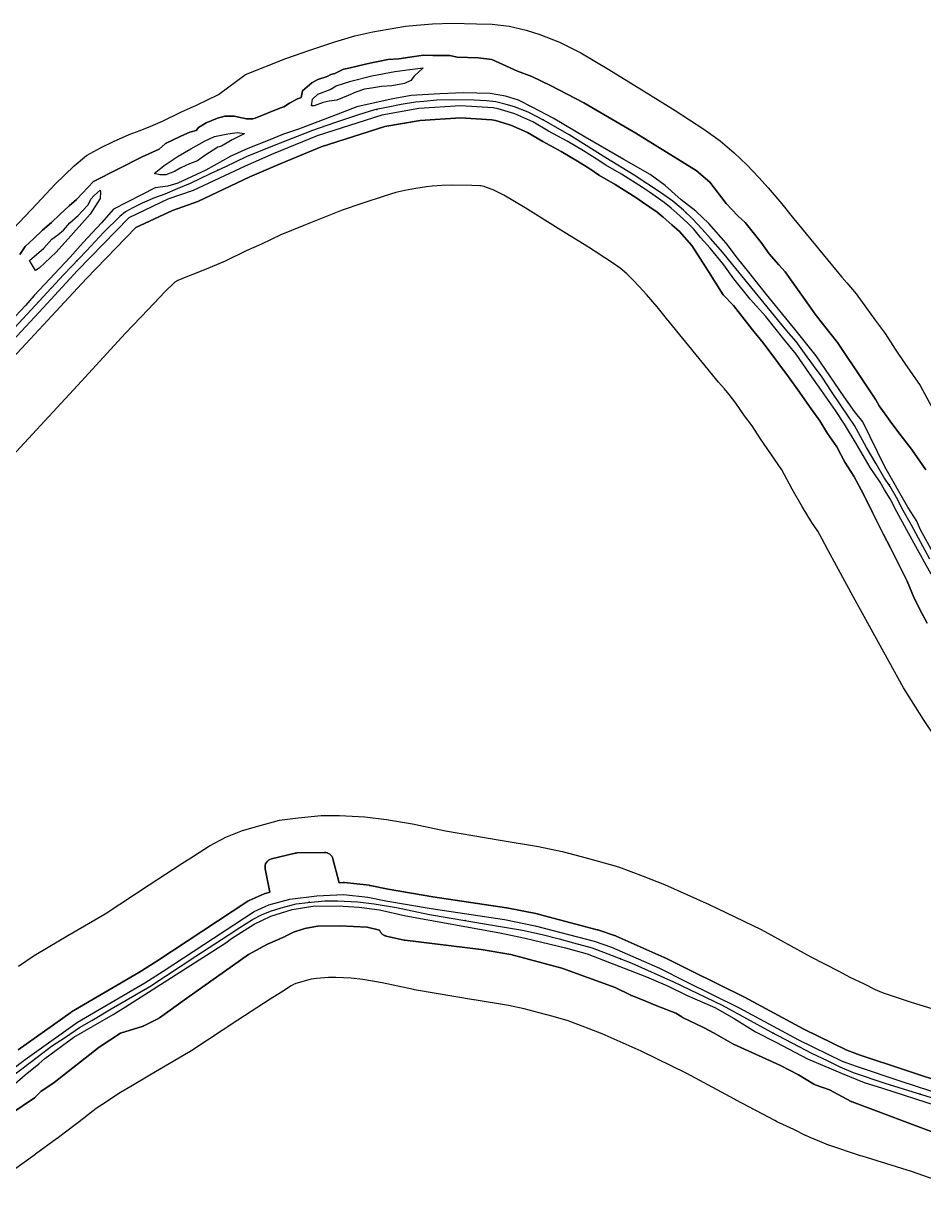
# Model space of a CAD drawing. Header units: inches. Extents: x 91426 to 118597, y 433843 to 446922.
# Drawn here: x 100819 to 101348, y 437600 to 438280 of the extents above; entities that cross this region are included whole.
import ezdxf

# ---------------------------------------------------------------- set-up
doc = ezdxf.new("R2010")
doc.units = ezdxf.units.IN
doc.header["$MEASUREMENT"] = 0
for name, color, linetype, true_color in [('As_waterkering_PWK', 7, 'Continuous', 0x8b0648), ('Beschermingszone_PWK', 7, 'Continuous', 0xde06d3), ('Kernzone_PWK', 7, 'Continuous', 0x33065f), ('Kruinlijnen_PWK', 7, 'Continuous', 0xda0676), ('Leggerbermen_PWK', 7, 'Continuous', 0xd60719), ('Referentiepunten_PWK', 7, 'Continuous', 0x7e0730)]:
    doc.layers.add(name, color=color, linetype=linetype, true_color=true_color)

msp = doc.modelspace()

# ---------------------------------------------------------------- linework, layer by layer
at = {"layer": 'As_waterkering_PWK'}
for points in [[(101351.3893, 437965.7104), (101340.5413, 437985.6865), (101335.7788, 437994.4178), (101331.8101, 438001.9584), (101328.1059, 438008.4407), (101324.4017, 438013.997), (101319.7715, 438021.6699), (101314.2152, 438031.3272), (101307.2038, 438044.2918), (101299.6631, 438055.2721), (101293.5777, 438064.1356), (101288.1537, 438072.6023), (101282.9943, 438079.4815), (101277.835, 438086.7575), (101272.8079, 438093.5044), (101268.5745, 438098.5315), (101265.3995, 438102.1034), (101235.6338, 438138.4837), (101229.813, 438145.7597), (101222.6692, 438154.0941), (101217.7744, 438159.5181), (101212.2182, 438165.4712), (101206.6619, 438170.6306), (101200.4442, 438175.9223), (101193.3004, 438181.0817), (101177.8223, 438191.1359), (101161.1535, 438201.4546), (101139.7222, 438214.8161), (101125.0378, 438223.4151), (101115.5128, 438228.1776), (101107.5752, 438231.3526), (101102.6804, 438232.8078), (101096.595, 438234.263), (101091.0388, 438234.9245), (101083.895, 438235.1891), (101071.195, 438235.4537), (101061.9345, 438235.1891), (101054.3939, 438234.5276), (101049.3668, 438233.9985), (101041.0324, 438232.6755), (101033.3595, 438231.2203), (101025.2897, 438229.5005), (101015.8969, 438226.5901), (101001.874, 438221.9599), (100989.0417, 438217.462), (100965.4937, 438208.2015), (100950.0156, 438201.9838), (100937.8447, 438196.0307), (100928.9811, 438192.0619), (100917.2072, 438186.3734), (100909.5342, 438183.1984), (100902.3905, 438180.1556), (100896.1727, 438177.9067), (100888.8967, 438174.7317), (100883.4727, 438172.0858), (100879.2394, 438169.7046), (100875.9321, 438166.9264), (100866.5393, 438157.7983), (100856.2206, 438146.8181), (100842.7268, 438132.6628), (100814.284, 438101.7065)], [(100811.894, 437661.6089), (100828.1659, 437673.9121), (100835.8389, 437679.8652), (100843.9087, 437685.1569), (100852.2431, 437690.7131), (100859.3868, 437694.9465), (100870.7639, 437701.6934), (100893.5181, 437714.9226), (100920.5057, 437732.6497), (100939.5557, 437745.0851), (100946.3026, 437749.4508), (100953.711, 437754.2133), (100959.0026, 437756.9914), (100964.2943, 437759.1081), (100970.512, 437760.9602), (100979.3756, 437763.3414), (100986.2548, 437764.2675), (100996.309, 437765.1935), (101003.7173, 437765.1935), (101015.4913, 437764.6643), (101025.1486, 437763.4737), (101038.3778, 437761.2247), (101057.6924, 437757.1237), (101091.03, 437751.4351), (101112.329, 437747.9955), (101123.8384, 437745.482), (101133.7603, 437742.8362), (101142.0947, 437740.5872), (101153.0749, 437737.5445), (101164.9812, 437733.0466), (101176.3583, 437728.5486), (101200.8323, 437717.7007), (101229.4074, 437703.81), (101258.1147, 437688.1996), (101274.3866, 437679.7329), (101281.9273, 437675.6319), (101291.0554, 437671.3985), (101298.4637, 437667.6943), (101306.4013, 437664.387), (101324.9221, 437658.1693), (101354.6878, 437648.9089)]]:
    msp.add_lwpolyline(points, dxfattribs=at)
at = {"layer": 'Beschermingszone_PWK'}
for points in [[(100813.5206, 438159.9966), (100827.1696, 438174.3146), (100838.0117, 438185.8517), (100849.0943, 438196.6222), (100856.3725, 438202.7359), (100864.8831, 438207.5231), (100872.1218, 438211.0541), (100881.3558, 438215.0835), (100887.7392, 438217.3924), (100894.0495, 438220.0801), (100900.8459, 438222.8924), (100912.1036, 438228.3316), (100920.8788, 438232.2608), (100933.7511, 438238.557), (100949.6396, 438250.3214), (100973.3591, 438259.6493), (100987.3755, 438264.5623), (101002.1817, 438269.4511), (101013.9172, 438273.0874), (101024.4761, 438275.3377), (101033.3109, 438277.0133), (101043.4801, 438278.6274), (101050.072, 438279.3213), (101059.3235, 438280.1328), (101071.0209, 438280.4671), (101085.1965, 438280.1717), (101094.5371, 438279.8258), (101104.5144, 438278.638), (101114.3337, 438276.2899), (101122.3743, 438273.8995), (101133.9632, 438269.2639), (101146.4932, 438262.9989), (101163.0002, 438253.3327), (101184.9003, 438239.6789), (101201.9247, 438229.14), (101218.746, 438218.2133), (101228.2444, 438211.3533), (101236.5687, 438204.2688), (101244.0177, 438197.352), (101250.9293, 438189.9466), (101256.4619, 438183.816), (101264.4758, 438174.4664), (101270.6185, 438166.788), (101299.6446, 438131.3117), (101302.6078, 438127.978), (101308.092, 438121.4656), (101314.2364, 438113.2192), (101319.3548, 438106.0009), (101325.1497, 438098.2743), (101331.082, 438089.0142), (101336.7581, 438080.7469), (101345.6503, 438067.7986), (101353.5157, 438053.255)], [(101349.0957, 438018.1925), (101340.5922, 438030.2834), (101333.1562, 438039.9767), (101328.164, 438046.8081), (101321.6708, 438055.7005), (101319.706, 438059.2999), (101307.5395, 438077.4827), (101301.8471, 438085.9551), (101297.1074, 438092.9969), (101288.9177, 438103.3348), (101283.9967, 438109.5508), (101277.9868, 438118.3043), (101266.5278, 438134.4819), (101262.7813, 438138.5057), (101257.0357, 438145.076), (101252.3394, 438151.6855), (101243.0142, 438163.3878), (101238.6178, 438167.4177), (101231.8656, 438174.5076), (101222.2387, 438187.0913), (101214.2752, 438193.8966), (101190.1664, 438208.9143), (101178.8545, 438215.8346), (101148.1635, 438233.638), (101128.7786, 438243.9321), (101117.6489, 438249.0897), (101109.2843, 438252.2763), (101094.1531, 438259.0521), (101086.1417, 438260.2061), (101073.9511, 438260.5543), (101069.6472, 438261.451), (101059.5198, 438261.451), (101054.2334, 438261.6398), (101046.1713, 438260.5148), (101039.6741, 438259.489), (101033.2018, 438259.1294), (101028.587, 438258.168), (101023.6676, 438257.1138), (101020.0568, 438256.3917), (101010.3365, 438253.9616), (101007.1041, 438253.5307), (101002.1275, 438250.9502), (100999.7825, 438250.409), (100997.6526, 438249.2473), (100992.0856, 438247.4515), (100988.5786, 438245.3473), (100983.1499, 438240.6589), (100982.247, 438236.8664), (100981.9477, 438236.5901), (100980.0884, 438236.0589), (100975.5728, 438233.5958), (100972.1099, 438231.3921), (100969.7203, 438230.6455), (100955.2673, 438224.7571), (100953.9589, 438224.2431), (100950.3191, 438224.2259), (100947.5833, 438224.8825), (100943.0386, 438225.9429), (100937.4492, 438225.9429), (100933.2478, 438224.5985), (100926.598, 438221.9963), (100922.0674, 438219.2084), (100920.7002, 438217.5481), (100916.9617, 438216.5378), (100911.2295, 438213.9582), (100902.7737, 438209.802), (100898.996, 438206.5455), (100889.0418, 438202.0245), (100860.4775, 438187.5604), (100850.4621, 438176.9741), (100846.1879, 438173.2127), (100840.6985, 438168.1905), (100835.8315, 438163.3521), (100830.3941, 438158.8537), (100825.3647, 438154.0412), (100820.3899, 438149.2661), (100817.1783, 438144.7319)], [(100777.2225, 438045.5407), (100835.9326, 438108.6022), (100856.0619, 438130.37), (100885.2618, 438160.4789), (100906.7618, 438170.5707), (100921.6649, 438175.734), (100952.286, 438190.1578), (100968.6728, 438197.2472), (100994.1622, 438207.7905), (101031.3698, 438219.7075), (101052.1767, 438223.362), (101075.8713, 438224.8358), (101094.2026, 438223.7181), (101096.3394, 438223.2907), (101105.3661, 438220.5718), (101115.1669, 438216.3223), (101124.1468, 438211.0627), (101134.9871, 438205.1138), (101144.4734, 438199.5259), (101151.7006, 438195.0089), (101157.4857, 438191.1074), (101166.6987, 438185.7664), (101178.7948, 438178.0925), (101182.7703, 438175.3995), (101191.2736, 438169.473), (101194.907, 438166.5663), (101199.9311, 438162.0574), (101204.386, 438158.0975), (101211.5645, 438149.9458), (101221.4012, 438134.719), (101230.0721, 438121.0304), (101236.0627, 438114.7676), (101247.1841, 438100.5061), (101253.5131, 438092.7266), (101262.1695, 438081.3159), (101268.3406, 438072.9127), (101274.8038, 438063.8114), (101280.7441, 438055.4949), (101286.7415, 438046.8902), (101291.3594, 438039.5014), (101296.682, 438031.7121), (101301.405, 438022.791), (101306.7111, 438014.434), (101312.4101, 438003.9426), (101317.7865, 437993.1897), (101323.8853, 437980.7272), (101328.4116, 437971.9408), (101333.4184, 437962.3223), (101338.0836, 437952.8623), (101342.2011, 437942.9007), (101346.9246, 437933.7238), (101349.7363, 437928.2341)], [(101355.3031, 437860.242), (101347.7382, 437871.5893), (101335.8802, 437890.1816), (101307.5164, 437941.7273), (101296.6243, 437961.7847), (101291.706, 437970.8015), (101287.9679, 437977.904), (101285.5481, 437982.1386), (101282.1743, 437987.1992), (101276.6927, 437996.2832), (101270.5481, 438006.963), (101264.4854, 438018.1732), (101251.9063, 438036.4927), (101247.0471, 438044.0779), (101242.5938, 438050.0155), (101237.389, 438057.3557), (101233.6033, 438062.4365), (101230.7597, 438065.8132), (101227.3494, 438069.6498), (101196.762, 438107.0344), (101191.2988, 438113.8634), (101185.1219, 438121.0698), (101180.9356, 438125.7087), (101176.8854, 438130.0482), (101173.4321, 438133.2548), (101169.555, 438136.5545), (101165.0275, 438139.8243), (101151.0418, 438148.9091), (101134.7681, 438158.9832), (101113.8578, 438172.0199), (101101.1984, 438179.4331), (101095.0122, 438182.5262), (101091.1318, 438184.0783), (101089.7323, 438184.4944), (101087.7957, 438184.9575), (101087.1517, 438185.0342), (101082.4489, 438185.2084), (101071.3884, 438185.4388), (101064.8356, 438185.2516), (101059.196, 438184.7569), (101055.9076, 438184.4107), (101049.6119, 438183.4114), (101043.2299, 438182.201), (101037.9258, 438181.0706), (101031.1361, 438178.9668), (101017.9834, 438174.6239), (101006.4668, 438170.5872), (100983.9623, 438161.7371), (100970.3462, 438156.2674), (100959.052, 438150.7431), (100950.078, 438146.7248), (100937.6588, 438140.7245), (100928.8901, 438137.0961), (100920.7046, 438133.6097), (100914.6939, 438131.4356), (100909.8653, 438129.3286), (100908.1023, 438128.4686), (100902.1989, 438122.7315), (100892.5343, 438112.4474), (100879.2345, 438098.4956), (100851.0221, 438067.79), (100805.2562, 438018.4528)], [(100816.3318, 437726.8648), (100825.6118, 437733.0515), (100833.8898, 437737.957), (100845.446, 437744.8101), (100867.2077, 437757.4622), (100893.1147, 437774.4796), (100912.3088, 437787.009), (100919.2023, 437791.4696), (100928.5226, 437797.4611), (100938.0416, 437802.4586), (100947.8386, 437806.3774), (100956.8862, 437809.0725), (100969.5131, 437812.4648), (100980.6241, 437813.9605), (100994.0112, 437815.1935), (101004.8403, 437815.1935), (101019.6791, 437814.5266), (101032.4013, 437812.9581), (101047.7641, 437810.3464), (101067.0938, 437806.2422), (101099.2209, 437800.7602), (101121.6557, 437797.1372), (101135.6201, 437794.0875), (101146.715, 437791.1288), (101155.284, 437788.8165), (101168.6181, 437785.1216), (101183.0087, 437779.6851), (101195.6883, 437774.6722), (101221.8992, 437763.0544), (101252.292, 437748.2802), (101281.5991, 437732.3436), (101297.8724, 437723.8762), (101304.4126, 437720.3192), (101312.7585, 437716.4486), (101319.2841, 437713.1858), (101323.9952, 437711.2229), (101340.3072, 437705.7467), (101370.3252, 437696.4078)], [(100811.9257, 437640.0613), (100825.7492, 437649.5813), (100825.9571, 437649.7324), (100826.21, 437649.94), (100826.4488, 437650.1637), (100829.6637, 437653.3785), (100837.0476, 437658.2594), (100837.0683, 437658.2732), (100837.3342, 437658.4637), (100837.3804, 437658.4996), (100863.8004, 437679.2675), (100876.2349, 437687.4039), (100889.6469, 437691.6641), (100889.7404, 437691.6948), (100890.0466, 437691.8101), (100890.3446, 437691.9451), (100890.3692, 437691.9574), (100898.5713, 437696.0584), (100898.8353, 437696.2004), (100899.1132, 437696.3732), (100899.2542, 437696.4709), (100915.2496, 437707.9718), (100951.5008, 437733.7155), (100962.5689, 437739.6947), (100972.841, 437744.2457), (100973.0271, 437744.3327), (100973.0517, 437744.3449), (100977.7369, 437746.6875), (100984.503, 437748.8623), (100991.8372, 437750.3051), (101005.0966, 437750.4612), (101021.1199, 437749.7974), (101028.3391, 437747.8609), (101028.9317, 437746.8386), (101029.1001, 437746.5684), (101029.2906, 437746.3025), (101029.4982, 437746.0496), (101029.7219, 437745.8108), (101029.9607, 437745.5871), (101030.2136, 437745.3795), (101030.4795, 437745.189), (101030.7574, 437745.0162), (101031.046, 437744.8619), (101031.344, 437744.7269), (101031.6502, 437744.6116), (101031.9633, 437744.5167), (101032.1598, 437744.4683), (101042.7432, 437742.087), (101042.8653, 437742.0611), (101043.1882, 437742.0078), (101043.2405, 437742.0012), (101087.9852, 437736.5895), (101105.4905, 437733.7369), (101135.2979, 437725.6861), (101166.6946, 437714.352), (101175.8522, 437709.699), (101175.9057, 437709.6722), (101176.2037, 437709.5372), (101176.3095, 437709.4948), (101182.7417, 437707.0007), (101191.0264, 437703.5816), (101191.1138, 437703.5465), (101202.1748, 437699.2238), (101205.7368, 437696.9679), (101205.912, 437696.8619), (101206.2006, 437696.7076), (101206.2342, 437696.6912), (101218.4709, 437690.7702), (101224.669, 437687.542), (101235.697, 437681.2404), (101235.9663, 437681.0972), (101236.1087, 437681.0298), (101263.6407, 437668.5151), (101274.3635, 437662.96), (101283.2209, 437657.6194), (101283.3027, 437657.5712), (101283.5913, 437657.4169), (101283.8893, 437657.2819), (101284.094, 437657.2023), (101292.498, 437654.1463), (101305.155, 437647.4304), (101305.2872, 437647.3627), (101305.5852, 437647.2277), (101305.7403, 437647.1665), (101356.805, 437627.9842)], [(101357.8136, 437600.1828), (101340.6142, 437606.1599), (101311.5541, 437615.2008), (101310.6005, 437615.5091), (101292.0796, 437621.7269), (101291.9365, 437621.7752), (101289.1805, 437622.8125), (101289.0936, 437622.8486), (101281.156, 437626.1559), (101278.5608, 437627.3351), (101278.3391, 437627.4451), (101271.5226, 437630.8534), (101262.9946, 437634.8084), (101262.0243, 437635.2726), (101260.4275, 437636.1001), (101253.2494, 437640.004), (101237.3436, 437648.2802), (101236.6174, 437648.6665), (101208.8112, 437663.7869), (101181.8721, 437676.8823), (101158.9613, 437687.0374), (101148.7564, 437691.0719), (101139.086, 437694.7251), (101130.2243, 437697.1808), (101122.1011, 437699.3728), (101113.2348, 437701.7371), (101103.935, 437703.7681), (101083.8559, 437707.0107), (101083.4608, 437707.0763), (101050.1233, 437712.7648), (101048.9134, 437712.9883), (101048.346, 437713.105), (101029.9302, 437717.0152), (101018.6212, 437718.9377), (101011.7223, 437719.7883), (101002.7066, 437720.1935), (100998.377, 437720.1935), (100991.3224, 437719.5437), (100988.2518, 437719.1304), (100982.7753, 437717.6591), (100979.1045, 437716.5656), (100977.8676, 437716.0709), (100976.3805, 437715.2902), (100970.6929, 437711.6338), (100964.078, 437707.3536), (100945.1576, 437695.0028), (100918.2238, 437677.311), (100916.1361, 437676.0197), (100893.55, 437662.8883), (100882.3403, 437656.2407), (100882.3279, 437656.2334), (100876.2112, 437652.6086), (100868.8702, 437647.7146), (100868.5847, 437647.5259), (100862.0106, 437643.215), (100855.7508, 437638.3582), (100855.5602, 437638.2112), (100855.3058, 437638.0174), (100839.0339, 437625.7142), (100838.6416, 437625.421), (100826.4708, 437616.4251), (100826.0236, 437616.0989), (100807.1059, 437602.4728)]]:
    msp.add_lwpolyline(points, dxfattribs=at)
msp.add_lwpolyline([(101362.516, 437657.4199), (101336.4865, 437665.9193), (101310.3994, 437674.6151), (101302.5894, 437677.4458), (101277.4436, 437689.835), (101242.6533, 437708.6191), (101211.1907, 437724.1512), (101195.6793, 437731.8407, 0.01072208), (101195.4852, 437731.9318), (101167.3109, 437744.4241, 0.02438774), (101166.8562, 437744.5998), (101156.4206, 437748.0559, 0.01507), (101156.1318, 437748.1419), (101121.4095, 437757.3615, 0.01588999), (101121.1, 437757.4333), (101102.9992, 437761.0269, 0.01192745), (101102.7642, 437761.0677), (101059.6843, 437767.5031), (101033.428, 437771.9667), (101022.75, 437774.2076, 0.02405615), (101022.2752, 437774.2836), (101007.7311, 437775.8996, 0.04038879), (101006.925, 437775.9238), (101004.5452, 437775.8028), (101000.9617, 437789.8464, 0.34891997), (100996.0074, 437793.6089), (100979.879, 437793.2557, 0.05281925), (100978.8341, 437793.1218), (100964.9425, 437789.8255, 0.40329016), (100961.1922, 437783.9891), (100963.9189, 437770.2223), (100961.3978, 437769.5386, 0.03871991), (100960.6694, 437769.2791), (100951.7815, 437765.3137, 0.04024709), (100951.0763, 437764.9283), (100897.5244, 437729.8014), (100886.9589, 437723.0187), (100847.4516, 437699.8956, 0.02217485), (100847.0793, 437699.655), (100816.2505, 437677.7294)], format="xyb", dxfattribs=at)
at = {"layer": 'Kernzone_PWK'}
for points in [[(100817.1783, 438144.7319), (100820.3899, 438149.2661), (100825.3647, 438154.0412), (100830.3941, 438158.8537), (100835.8315, 438163.3521), (100840.6985, 438168.1905), (100846.1879, 438173.2127), (100850.4621, 438176.9741), (100860.4775, 438187.5604), (100889.0418, 438202.0245), (100898.996, 438206.5455), (100902.7737, 438209.802), (100911.2295, 438213.9582), (100916.9617, 438216.5378), (100920.7002, 438217.5481), (100922.0674, 438219.2084), (100926.598, 438221.9963), (100933.2478, 438224.5985), (100937.4492, 438225.9429), (100943.0386, 438225.9429), (100947.5833, 438224.8825), (100950.3191, 438224.2259), (100953.9589, 438224.2431), (100955.2673, 438224.7571), (100969.7203, 438230.6455), (100972.1099, 438231.3921), (100975.5728, 438233.5958), (100980.0884, 438236.0589), (100981.9477, 438236.5901), (100982.247, 438236.8664), (100983.1499, 438240.6589), (100988.5786, 438245.3473), (100992.0856, 438247.4515), (100997.6526, 438249.2473), (100999.7825, 438250.409), (101002.1275, 438250.9502), (101007.1041, 438253.5307), (101010.3365, 438253.9616), (101020.0568, 438256.3917), (101023.6676, 438257.1138), (101028.587, 438258.168), (101033.2018, 438259.1294), (101039.6741, 438259.489), (101046.1713, 438260.5148), (101054.2334, 438261.6398), (101059.5198, 438261.451), (101069.6472, 438261.451), (101073.9511, 438260.5543), (101086.1417, 438260.2061), (101094.1531, 438259.0521), (101109.2843, 438252.2763), (101117.6489, 438249.0897), (101128.7786, 438243.9321), (101148.1635, 438233.638), (101178.8545, 438215.8346), (101190.1664, 438208.9143), (101214.2752, 438193.8966), (101222.2387, 438187.0913), (101231.8656, 438174.5076), (101238.6178, 438167.4177), (101243.0142, 438163.3878), (101252.3394, 438151.6855), (101257.0357, 438145.076), (101262.7813, 438138.5057), (101266.5278, 438134.4819), (101277.9868, 438118.3043), (101283.9967, 438109.5508), (101288.9177, 438103.3348), (101297.1074, 438092.9969), (101301.8471, 438085.9551), (101307.5395, 438077.4827), (101319.706, 438059.2999), (101321.6708, 438055.7005), (101328.164, 438046.8081), (101333.1562, 438039.9767), (101340.5922, 438030.2834), (101349.0957, 438018.1925)], [(101349.7363, 437928.2341), (101346.9246, 437933.7238), (101342.2011, 437942.9007), (101338.0836, 437952.8623), (101333.4184, 437962.3223), (101328.4116, 437971.9408), (101323.8853, 437980.7272), (101317.7865, 437993.1897), (101312.4101, 438003.9426), (101306.7111, 438014.434), (101301.405, 438022.791), (101296.682, 438031.7121), (101291.3594, 438039.5014), (101286.7415, 438046.8902), (101280.7441, 438055.4949), (101274.8038, 438063.8114), (101268.3406, 438072.9127), (101262.1695, 438081.3159), (101253.5131, 438092.7266), (101247.1841, 438100.5061), (101236.0627, 438114.7676), (101230.0721, 438121.0304), (101221.4012, 438134.719), (101211.5645, 438149.9458), (101204.386, 438158.0975), (101199.9311, 438162.0574), (101194.907, 438166.5663), (101191.2736, 438169.473), (101182.7703, 438175.3995), (101178.7948, 438178.0925), (101166.6987, 438185.7664), (101157.4857, 438191.1074), (101151.7006, 438195.0089), (101144.4734, 438199.5259), (101134.9871, 438205.1138), (101124.1468, 438211.0627), (101115.1669, 438216.3223), (101105.3661, 438220.5718), (101096.3394, 438223.2907), (101094.2026, 438223.7181), (101075.8713, 438224.8358), (101052.1767, 438223.362), (101031.3698, 438219.7075), (100994.1622, 438207.7905), (100968.6728, 438197.2472), (100952.286, 438190.1578), (100921.6649, 438175.734), (100906.7618, 438170.5707), (100885.2618, 438160.4789), (100856.0619, 438130.37), (100835.9326, 438108.6022), (100777.2225, 438045.5407)], [(101356.805, 437627.9842), (101305.7403, 437647.1665), (101305.5852, 437647.2277), (101305.2872, 437647.3627), (101305.155, 437647.4304), (101292.498, 437654.1463), (101284.094, 437657.2023), (101283.8893, 437657.2819), (101283.5913, 437657.4169), (101283.3027, 437657.5712), (101283.2209, 437657.6194), (101274.3635, 437662.96), (101263.6407, 437668.5151), (101236.1087, 437681.0298), (101235.9663, 437681.0972), (101235.697, 437681.2404), (101224.669, 437687.542), (101218.4709, 437690.7702), (101206.2342, 437696.6912), (101206.2006, 437696.7076), (101205.912, 437696.8619), (101205.7368, 437696.9679), (101202.1748, 437699.2238), (101191.1138, 437703.5465), (101191.0264, 437703.5816), (101182.7417, 437707.0007), (101176.3095, 437709.4948), (101176.2037, 437709.5372), (101175.9057, 437709.6722), (101175.8522, 437709.699), (101166.6946, 437714.352), (101135.2979, 437725.6861), (101105.4905, 437733.7369), (101087.9852, 437736.5895), (101043.2405, 437742.0012), (101043.1882, 437742.0078), (101042.8653, 437742.0611), (101042.7432, 437742.087), (101032.1598, 437744.4683), (101031.9633, 437744.5167), (101031.6502, 437744.6116), (101031.344, 437744.7269), (101031.046, 437744.8619), (101030.7574, 437745.0162), (101030.4795, 437745.189), (101030.2136, 437745.3795), (101029.9607, 437745.5871), (101029.7219, 437745.8108), (101029.4982, 437746.0496), (101029.2906, 437746.3025), (101029.1001, 437746.5684), (101028.9317, 437746.8386), (101028.3391, 437747.8609), (101021.1199, 437749.7974), (101005.0966, 437750.4612), (100991.8372, 437750.3051), (100984.503, 437748.8623), (100977.7369, 437746.6875), (100973.0517, 437744.3449), (100973.0271, 437744.3327), (100972.841, 437744.2457), (100962.5689, 437739.6947), (100951.5008, 437733.7155), (100915.2496, 437707.9718), (100899.2542, 437696.4709), (100899.1132, 437696.3732), (100898.8353, 437696.2004), (100898.5713, 437696.0584), (100890.3692, 437691.9574), (100890.3446, 437691.9451), (100890.0466, 437691.8101), (100889.7404, 437691.6948), (100889.6469, 437691.6641), (100876.2349, 437687.4039), (100863.8004, 437679.2675), (100837.3804, 437658.4996), (100837.3342, 437658.4637), (100837.0683, 437658.2732), (100837.0476, 437658.2594), (100829.6637, 437653.3785), (100826.4488, 437650.1637), (100826.21, 437649.94), (100825.9571, 437649.7324), (100825.7492, 437649.5813), (100811.9257, 437640.0613)]]:
    msp.add_lwpolyline(points, dxfattribs=at)
msp.add_lwpolyline([(100816.2505, 437677.7294), (100847.0793, 437699.655, -0.02217485), (100847.4516, 437699.8956), (100886.9589, 437723.0187), (100897.5244, 437729.8014), (100951.0763, 437764.9283, -0.0402471), (100951.7815, 437765.3137), (100960.6694, 437769.2791, -0.03871991), (100961.3978, 437769.5386), (100963.9189, 437770.2223), (100961.1922, 437783.9891, -0.40329016), (100964.9425, 437789.8255), (100978.8341, 437793.1218, -0.05281924), (100979.879, 437793.2557), (100996.0074, 437793.6089, -0.34891997), (101000.9617, 437789.8464), (101004.5452, 437775.8028), (101006.925, 437775.9238, -0.04038879), (101007.7311, 437775.8996), (101022.2752, 437774.2836, -0.02405613), (101022.75, 437774.2076), (101033.428, 437771.9667), (101059.6843, 437767.5031), (101102.7642, 437761.0677, -0.01192747), (101102.9992, 437761.0269), (101121.1, 437757.4333, -0.01588998), (101121.4095, 437757.3615), (101156.1318, 437748.1419, -0.01507002), (101156.4206, 437748.0559), (101166.8562, 437744.5998, -0.02438773), (101167.3109, 437744.4241), (101195.4852, 437731.9318, -0.01072207), (101195.6793, 437731.8407), (101211.1907, 437724.1512), (101242.6533, 437708.6191), (101277.4436, 437689.835), (101302.5894, 437677.4458), (101310.3994, 437674.6151), (101336.4865, 437665.9193), (101362.516, 437657.4199)], format="xyb", dxfattribs=at)
at = {"layer": 'Kruinlijnen_PWK'}
for points in [[(101359.7384, 437957.7051), (101345.7155, 437983.3697), (101343.7311, 437987.9999), (101338.4394, 437996.202), (101324.9456, 438020.0146), (101312.1133, 438046.3407), (101307.2185, 438052.5274), (101301.1, 438061.1594), (101284.5635, 438085.2366), (101272.1281, 438100.847), (101255.4593, 438121.22), (101245.1405, 438134.1846), (101238.5259, 438142.519), (101231.779, 438151.2502), (101221.5926, 438162.8919), (101214.0519, 438170.0357), (101205.453, 438176.7826), (101196.0602, 438185.117), (101187.1967, 438191.5993), (101171.7185, 438200.3305), (101148.9643, 438213.5597), (101130.1788, 438224.6722), (101118.4049, 438231.0223), (101109.9382, 438235.2556), (101102.2652, 438237.6369), (101093.2694, 438239.2244), (101077.6589, 438239.6212), (101063.6643, 438238.9606), (101046.8349, 438238.0337), (101035.1932, 438235.9171), (101014.9526, 438231.2868), (101000.4005, 438225.7306), (100980.8213, 438218.3222), (100971.9577, 438215.2795), (100962.9618, 438211.5753), (100951.0556, 438206.9451), (100941.0014, 438202.4472), (100926.4493, 438194.2451), (100909.9128, 438186.4399), (100904.0919, 438184.8524), (100896.5513, 438183.794), (100872.1056, 438171.3594), (100865.0658, 438163.1565), (100854.3502, 438151.6471), (100846.8095, 438143.0481), (100825.6428, 438120.5585), (100820.4834, 438114.7377), (100811.6199, 438105.3449)], [(101352.067, 437956.9891), (101342.1478, 437974.976), (101331.9467, 437993.5234), (101328.1253, 438001.1663), (101324.8446, 438006.5466), (101322.2168, 438011.0138), (101316.3949, 438019.6144), (101308.1734, 438033.6705), (101301.3185, 438045.0075), (101295.9184, 438053.0418), (101287.8622, 438064.7958), (101280.7198, 438074.716), (101272.8093, 438086.1862), (101265.567, 438095.0086), (101255.004, 438108.2124), (101245.8758, 438118.3989), (101236.2976, 438130.3717), (101230.4831, 438138.5648), (101222.4625, 438148.2947), (101216.8215, 438154.7229), (101212.7573, 438159.5854), (101209.5698, 438162.8028), (101209.3566, 438163.0449), (101204.5941, 438167.2783), (101199.4347, 438171.9085), (101195.4659, 438175.0835), (101186.7347, 438181.1689), (101182.6336, 438183.947), (101170.3305, 438191.7523), (101161.2023, 438197.0439), (101155.5138, 438200.8804), (101148.1054, 438205.5106), (101138.4481, 438211.1992), (101127.6002, 438217.1523), (101118.3397, 438222.5763), (101107.776, 438227.1566), (101098.0391, 438230.0894), (101095.1063, 438230.676), (101075.867, 438231.8491), (101051.3487, 438230.324), (101029.6459, 438226.4527), (100991.7539, 438214.3695), (100965.9452, 438203.6941), (100949.4041, 438196.538), (100919.0202, 438182.2259), (100904.1215, 438177.0642), (100881.1282, 438166.2714), (100850.9789, 438135.1836), (100830.8012, 438113.3635), (100772.1004, 438050.3119)]]:
    msp.add_lwpolyline(points, dxfattribs=at)
for points in [[(100803.2788, 437659.3209, 0), (100820.3722, 437672.0709, 0), (100851.064, 437693.8991, 0), (100890.6192, 437717.0502, 0), (100901.3349, 437723.9294, 0), (100954.7808, 437758.9867, 0), (100963.3798, 437762.8232, 0), (100975.6334, 437766.1465, 0), (100991.5085, 437768.1309, 0), (101007.1189, 437768.9246, 0), (101021.4064, 437767.3371, 0), (101032.1221, 437765.0882, 0), (101058.5805, 437760.5903, 0), (101101.6828, 437754.1516, 0), (101119.6745, 437750.5797, 0), (101154.2771, 437741.3919, 0), (101164.5628, 437737.9854, 0), (101192.6086, 437725.55, 0), (101208.0868, 437717.877, 0), (101239.44, 437702.3989, 0), (101274.2328, 437683.6134, 0), (101299.8416, 437670.9961, 0), (101308.0995, 437668.003, 0), (101334.2933, 437659.2717, 0), (101360.2225, 437650.805, 0)], [(100814.2902, 437657.7473, 0), (100820.3756, 437663.039, 0), (100828.3131, 437669.389, 0), (100831.9395, 437672.5275, 0), (100848.8184, 437685.1318, 0), (100871.9694, 437698.3609, 0), (100879.2455, 437702.8589, 0), (100938.1154, 437740.4298, 0), (100941.4227, 437743.0756, 0), (100954.7842, 437751.5423, 0), (100964.5738, 437756.1725, 0), (100977.0092, 437760.1413, 0), (100990.3707, 437762.258, 0), (101006.9072, 437761.9934, 0), (101016.4322, 437761.4642, 0), (101028.3385, 437759.8767, 0), (101043.6844, 437756.4371, 0), (101069.8279, 437751.5948, 0), (101098.8501, 437746.3829, 0), (101113.7991, 437743.3402, 0), (101137.4794, 437737.5194, 0), (101150.2614, 437734, 0), (101185.1044, 437720.4537, 0), (101197.4076, 437715.162, 0), (101208.917, 437709.6058, 0), (101225.1889, 437702.5943, 0), (101236.566, 437695.9797, 0), (101249.0015, 437688.3068, 0), (101261.04, 437682.089, 0), (101265.0088, 437679.9724, 0), (101279.5609, 437672.4317, 0), (101288.2922, 437668.7276, 0), (101299.8016, 437663.7005, 0), (101312.7662, 437658.4088, 0), (101323.4818, 437655.1015, 0), (101355.0996, 437644.915, 0)]]:
    msp.add_polyline3d(points, dxfattribs=at)
at = {"layer": 'Leggerbermen_PWK'}
for points in [[(100989.987, 438231.861), (100988.4143, 438231.9317), (100988.9745, 438235.7968), (100992.0172, 438238.8395), (100999.4256, 438241.6176), (101002.8652, 438243.7343), (101011.4642, 438246.5124), (101023.7673, 438249.5551), (101037.3934, 438252.0687), (101046.1246, 438253.2593), (101053.9299, 438254.1853), (101048.6391, 438249.4245), (101046.7415, 438246.7456), (101043.0361, 438245.0902), (101035.6277, 438243.7673), (101029.41, 438243.2381), (101023.5892, 438242.3121), (101019.4881, 438241.7829), (101014.461, 438239.9308), (101009.8308, 438237.9465), (101003.2162, 438235.1683), (100998.7183, 438234.7714), (100995.1464, 438233.9777)], [(100896.0866, 438192.2419), (100901.8494, 438196.9981), (100910.1838, 438202.2898), (100917.5922, 438206.6554), (100925.5297, 438211.1533), (100931.4828, 438213.9314), (100939.288, 438215.5189), (100944.712, 438216.1804), (100949.0567, 438215.7042), (100948.8344, 438215.5287), (100941.7788, 438212.0009), (100935.6052, 438208.2967), (100933.3122, 438207.5912), (100925.7274, 438202.8287), (100921.4941, 438199.6537), (100916.7316, 438197.8898), (100911.6163, 438195.5967), (100907.9121, 438193.3036), (100902.7968, 438191.3634), (100899.4454, 438191.3634), (100896.094, 438192.2453)], [(100826.3488, 438135.2902), (100822.8711, 438141.1709), (100831.2055, 438148.4469), (100835.968, 438153.7386), (100839.4076, 438156.2522), (100842.8472, 438159.0303), (100846.5514, 438163.2636), (100851.4462, 438167.6293), (100853.8274, 438170.0105), (100857.267, 438173.847), (100858.8545, 438177.1543), (100860.8389, 438179.271), (100864.2785, 438182.446), (100864.5431, 438181.2553), (100864.344, 438177.605), (100858.5231, 438168.2564), (100847.0578, 438155.5563), (100838.5911, 438146.0313), (100828.5369, 438136.6827)]]:
    msp.add_lwpolyline(points, close=True, dxfattribs=at)
at = {"layer": 'Referentiepunten_PWK'}
for p in [(101026.7899, 438229.8202), (101124.4504, 438223.7088), (100933.4977, 438194.0843), (101208.1866, 438169.2148), (100850.6651, 438140.9903), (101273.0894, 438093.1265), (101327.5026, 438009.3457), (100986.9491, 437764.3314), (101078.6912, 437753.5405), (101169.6929, 437731.1838), (100898.6197, 437718.2736), (101259.3759, 437687.5433), (101345.6123, 437651.7324)]:
    msp.add_point(p, dxfattribs=at)

doc.saveas('drawing.dxf')
